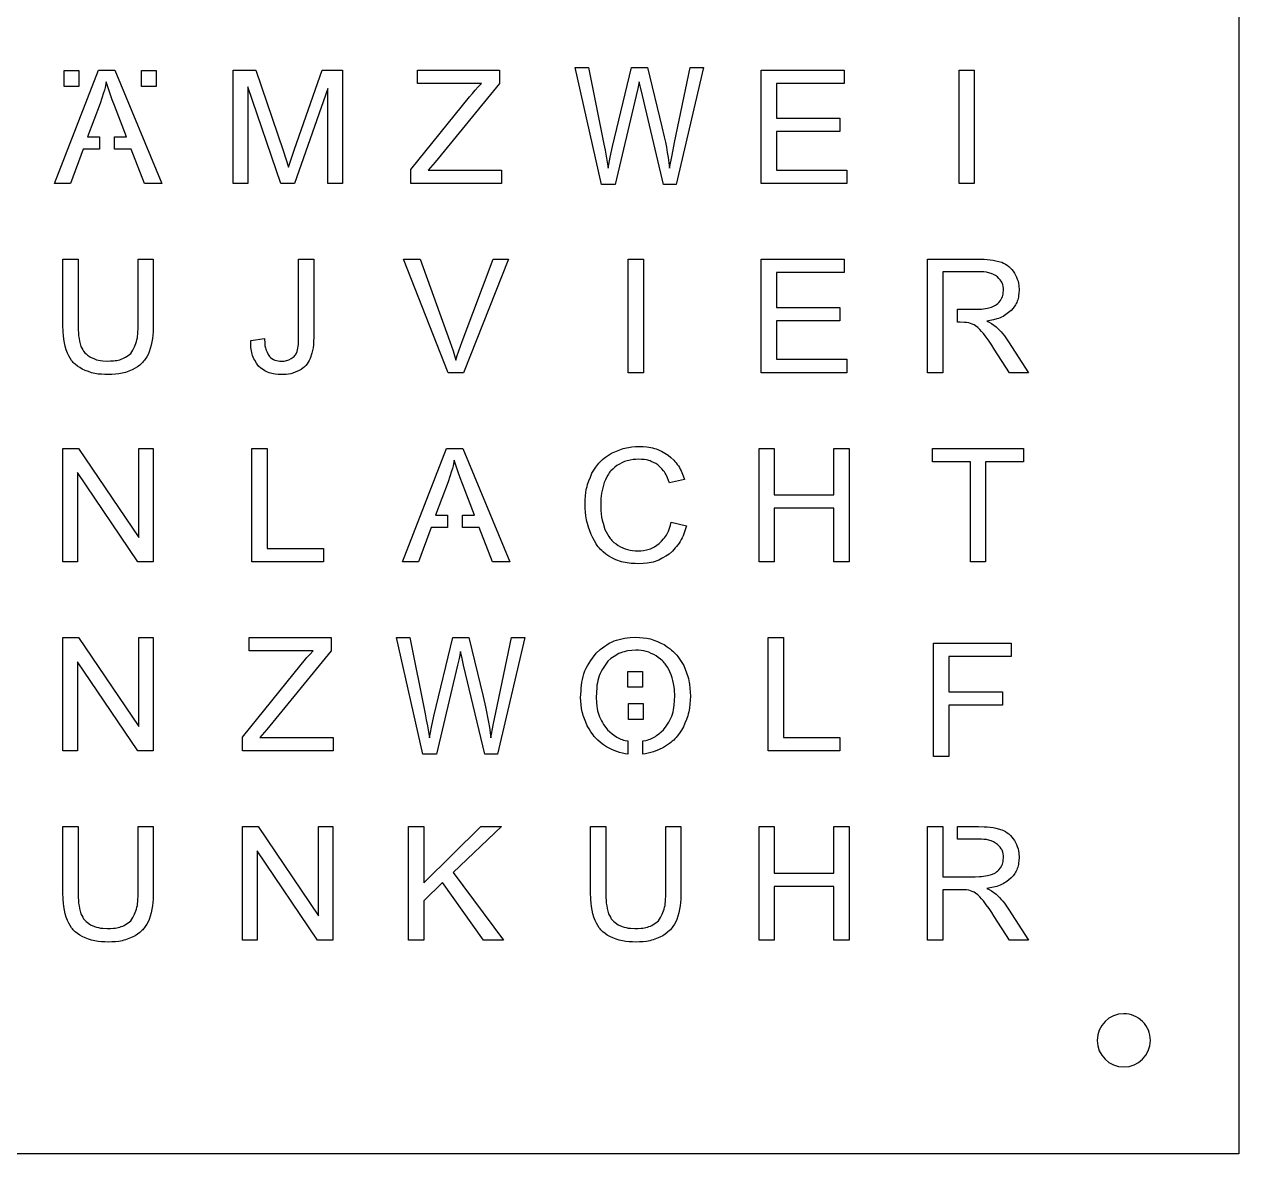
# Model space of a CAD drawing. Header units: millimetres. Extents: x 0 to 210, y 0 to 209.
# Drawn here: x 97.4 to 210.1, y -0.4 to 104.5 of the extents above; entities that cross this region are included whole.
import ezdxf

# ---------------------------------------------------------------- set-up
doc = ezdxf.new("R2010")
doc.units = ezdxf.units.MM
doc.layers.get('0').update_dxf_attribs({"linetype": 'CONTINUOUS'})

msp = doc.modelspace()

# ---------------------------------------------------------------- linework, layer by layer
at = {"color": 1}
for points in [[(0.188194, 209.369029), (210.099484, 209.369029), (210.099484, -0.405051), (0.188194, -0.405051)], [(154.17624, 97.87999), (152.20744, 89.61458), (150.95399, 89.61458), (148.4914, 100.46248), (149.75118, 100.46248), (151.16289, 93.3514), (151.16289, 93.3514), (151.27095, 92.79882), (151.3736, 92.24496), (151.4671, 91.68892), (151.5553, 91.13152), (151.5553, 91.13152), (151.76012, 92.13533), (151.97308, 93.13683), (153.7393, 100.4625), (155.22078, 100.4625), (156.5502, 94.97195), (156.5502, 94.97195), (156.76843, 94.02149), (156.8713, 93.54469), (156.9666, 93.06586), (157.0525, 92.58473), (157.1301, 92.10153), (157.27191, 91.13156), (157.27191, 91.13156), (157.49143, 92.31487), (157.73398, 93.49206), (159.19001, 100.46253), (160.42457, 100.46253), (157.87969, 89.61458), (156.69588, 89.61458), (154.73974, 97.87999), (154.73974, 97.87999), (154.58921, 98.51483), (154.44852, 99.15264), (154.44852, 99.15264), (154.31914, 98.51416)], [(104.34236, 92.88296), (102.82256, 92.88296), (101.65298, 89.69119), (100.1565, 89.69119), (104.2464, 100.22981), (105.76468, 100.22981), (110.12336, 89.69119), (108.51792, 89.69119), (107.27569, 92.88296), (105.72683, 92.88296), (105.72683, 94.01877), (106.83982, 94.01877), (105.72836, 96.93739), (105.72836, 96.93739), (105.52473, 97.47882), (105.32858, 98.02274), (105.14601, 98.57118), (104.97284, 99.12278), (104.97284, 99.12278), (104.85672, 98.61198), (104.79362, 98.35787), (104.72572, 98.1053), (104.56982, 97.60554), (104.39918, 97.1099), (103.2296, 94.01875), (104.3426, 94.01875)], [(102.41751, 100.17632), (102.41751, 98.70264), (101.05179, 98.70264), (101.05179, 100.17632)], [(109.60964, 100.17632), (109.60964, 98.70264), (108.24391, 98.70264), (108.24391, 100.17632)], [(118.09814, 98.66267), (118.09814, 89.69119), (116.73968, 89.69119), (116.73968, 100.22981), (118.86091, 100.22981), (121.38169, 92.76794), (121.38169, 92.76794), (121.64004, 91.9893), (121.89019, 91.20807), (121.89019, 91.20807), (122.16835, 92.05439), (122.45683, 92.89735), (125.00666, 100.22981), (126.90269, 100.22981), (126.90269, 89.69119), (125.54424, 89.69119), (125.54424, 98.51172), (122.44957, 89.69119), (121.17828, 89.69119)], [(141.65388, 90.93483), (141.65388, 89.69119), (133.23434, 89.69119), (133.23434, 90.98515), (138.68997, 97.73533), (138.68997, 97.73533), (138.95574, 98.05693), (139.22691, 98.37391), (139.50753, 98.68264), (139.79417, 98.98619), (133.85183, 98.98619), (133.85183, 100.22981), (141.47953, 100.22981), (141.47953, 98.98617), (135.50086, 91.67526), (134.85432, 90.93483)], [(173.72196, 90.93483), (173.72196, 89.69119), (165.77462, 89.69119), (165.77462, 100.22981), (173.47497, 100.22981), (173.47497, 98.98617), (167.18393, 98.98617), (167.18393, 95.75844), (173.07542, 95.75844), (173.07542, 94.52199), (167.18393, 94.52199), (167.18393, 90.93483)], [(185.5467, 100.22981), (185.5467, 89.69119), (184.13739, 89.69119), (184.13739, 100.22981)], [(107.25753, 73.9024), (107.25753, 73.9024), (107.43273, 74.2119), (107.59416, 74.52524), (107.66496, 74.6845), (107.72806, 74.84616), (107.78046, 75.0107), (107.82216, 75.17812), (107.85516, 75.34813), (107.87936, 75.52045), (107.89686, 75.69469), (107.90846, 75.87055), (107.91846, 76.22584), (107.91923, 76.58372), (107.91923, 82.66537), (109.32854, 82.66537), (109.32854, 76.57653), (109.32854, 76.57653), (109.31304, 75.93431), (109.29364, 75.61502), (109.25964, 75.29784), (109.20724, 74.98354), (109.13644, 74.67193), (109.05394, 74.36215), (108.96564, 74.05332), (108.96564, 74.05332), (108.84943, 73.82341), (108.727, 73.59868), (108.59215, 73.38431), (108.51845, 73.28265), (108.43895, 73.18555), (108.35355, 73.09335), (108.26335, 73.00505), (108.0702, 72.83945), (107.86532, 72.68364), (107.65461, 72.53283), (107.65461, 72.53283), (107.36009, 72.39459), (107.06334, 72.26519), (106.76202, 72.15345), (106.60904, 72.10735), (106.45411, 72.06795), (106.29725, 72.03625), (106.13883, 72.01125), (105.81792, 71.97765), (105.49323, 71.95845), (105.1666, 71.94695), (105.1666, 71.94695), (104.8486, 71.95755), (104.53206, 71.97385), (104.21842, 72.00365), (104.06311, 72.02575), (103.90906, 72.05355), (103.75646, 72.08715), (103.60542, 72.12745), (103.30692, 72.22475), (103.01181, 72.33745), (102.71846, 72.45783), (102.71846, 72.45783), (102.50028, 72.59905), (102.28822, 72.74573), (102.08847, 72.90346), (101.99537, 72.98796), (101.90707, 73.07726), (101.82467, 73.17226), (101.74807, 73.27206), (101.60818, 73.48354), (101.48071, 73.70626), (101.35945, 73.93454), (101.35945, 73.93454), (101.26005, 74.2569), (101.16695, 74.58032), (101.08745, 74.90594), (101.02825, 75.23483), (100.99045, 75.56718), (100.96815, 75.90211), (100.95165, 76.57631), (100.95165, 82.66514), (102.36095, 82.66514), (102.36095, 76.5835), (102.36095, 76.5835), (102.36795, 76.06952), (102.38055, 75.81379), (102.40385, 75.55949), (102.44075, 75.3072), (102.49215, 75.05694), (102.62001, 74.55986), (102.62001, 74.55986), (102.77969, 74.25564), (102.86989, 74.1127), (102.97301, 73.98071), (103.09165, 73.86215), (103.22281, 73.75444), (103.50608, 73.55707), (103.50608, 73.55707), (103.87346, 73.39992), (104.0601, 73.33372), (104.25034, 73.28192), (104.44465, 73.24732), (104.64216, 73.22622), (105.04252, 73.20512), (105.04252, 73.20512), (105.34723, 73.21312), (105.64864, 73.23042), (105.79707, 73.24582), (105.94345, 73.26692), (106.08742, 73.29472), (106.22857, 73.33122), (106.36642, 73.37632), (106.50068, 73.43202), (106.63174, 73.49632), (106.76018, 73.56832), (107.01124, 73.72911)], [(121.24117, 71.94708), (121.24117, 71.94708), (120.94032, 71.96528), (120.64344, 71.99308), (120.49773, 72.01418), (120.35451, 72.04108), (120.21426, 72.07568), (120.07749, 72.11888), (119.94466, 72.17168), (119.8158, 72.23508), (119.69036, 72.30708), (119.56777, 72.38578), (119.32886, 72.55963), (119.09451, 72.74501), (119.09451, 72.74501), (118.91698, 73.01361), (118.75157, 73.28605), (118.67717, 73.42496), (118.61047, 73.56627), (118.55277, 73.71046), (118.50547, 73.85791), (118.46807, 74.00853), (118.43927, 74.16184), (118.41797, 74.31755), (118.40277, 74.47518), (118.38597, 74.79475), (118.37897, 75.1175), (119.65025, 75.29001), (119.65025, 75.29001), (119.67655, 74.84995), (119.70315, 74.63396), (119.74575, 74.42286), (119.77475, 74.31966), (119.80975, 74.21829), (119.89615, 74.02043), (119.99812, 73.82729), (120.10784, 73.63654), (120.10784, 73.63654), (120.22956, 73.53516), (120.35379, 73.44016), (120.48306, 73.35666), (120.61985, 73.29136), (120.76535, 73.24716), (120.91771, 73.21936), (121.07463, 73.20206), (121.23384, 73.19056), (121.23384, 73.19056), (121.47485, 73.20686), (121.59333, 73.22226), (121.7094, 73.24626), (121.82239, 73.28176), (121.93277, 73.32686), (122.14915, 73.43236), (122.14915, 73.43236), (122.32138, 73.56455), (122.40078, 73.63555), (122.47208, 73.71335), (122.53348, 73.79875), (122.58668, 73.89095), (122.67938, 74.08602), (122.67938, 74.08602), (122.75228, 74.41136), (122.78148, 74.57494), (122.80228, 74.73948), (122.81498, 74.90507), (122.82198, 75.07134), (122.82498, 75.40513), (122.82498, 82.66544), (124.23456, 82.66544), (124.23456, 75.48393), (124.23456, 75.48393), (124.22226, 74.96026), (124.20536, 74.70021), (124.17556, 74.44236), (124.12876, 74.18729), (124.06556, 73.93501), (123.91128, 73.43514), (123.91128, 73.43514), (123.81808, 73.26523), (123.72038, 73.09934), (123.61382, 72.94152), (123.49393, 72.7957), (123.35776, 72.66467), (123.20825, 72.54572), (123.04985, 72.43485), (122.887, 72.328), (122.887, 72.328), (122.49313, 72.16058), (122.29312, 72.08958), (122.0894, 72.03388), (121.88141, 71.99548), (121.67001, 71.97148)], [(142.31495, 82.66543), (138.14513, 72.1268), (136.6995, 72.1268), (132.57328, 82.66543), (134.09882, 82.66543), (136.86658, 75.00946), (136.86658, 75.00946), (137.01749, 74.5816), (137.16253, 74.15191), (137.29742, 73.71906), (137.42595, 73.28419), (137.42595, 73.28419), (137.55701, 73.71954), (137.69488, 74.15268), (137.844, 74.58218), (137.99985, 75.00946), (140.87658, 82.66543)], [(154.83002, 82.66543), (154.83002, 72.1268), (153.42071, 72.1268), (153.42071, 82.66543)], [(173.72196, 73.37044), (173.72196, 72.1268), (165.77462, 72.1268), (165.77462, 82.66543), (173.47497, 82.66543), (173.47497, 81.42179), (167.18393, 81.42179), (167.18393, 78.19406), (173.07542, 78.19406), (173.07542, 76.95761), (167.18393, 76.95761), (167.18393, 73.37044)], [(182.61683, 81.50086), (182.61683, 72.1268), (181.20752, 72.1268), (181.20752, 82.66543), (185.92944, 82.66543), (185.92944, 82.66543), (186.47971, 82.65643), (186.75344, 82.64203), (187.02547, 82.61613), (187.29528, 82.57483), (187.56286, 82.51913), (188.09425, 82.38138), (188.09425, 82.38138), (188.27384, 82.29308), (188.44934, 82.19998), (188.61668, 82.09707), (188.77177, 81.97995), (188.91218, 81.84575), (189.0408, 81.69782), (189.16155, 81.54076), (189.27837, 81.3791), (189.27837, 81.3791), (189.46681, 81.00327), (189.54771, 80.81166), (189.61261, 80.61573), (189.65821, 80.41442), (189.68811, 80.20879), (189.72161, 79.79043), (189.72161, 79.79043), (189.69911, 79.52759), (189.66791, 79.26811), (189.64631, 79.14062), (189.61921, 79.01525), (189.58551, 78.89237), (189.54421, 78.77247), (189.49441, 78.65583), (189.43671, 78.54217), (189.37231, 78.4311), (189.30221, 78.32224), (189.14959, 78.10932), (188.98795, 77.89985), (188.98795, 77.89985), (188.73794, 77.70545), (188.48335, 77.52094), (188.35291, 77.43554), (188.21961, 77.35584), (188.08288, 77.28384), (187.94222, 77.22044), (187.79782, 77.16574), (187.65014, 77.11774), (187.34682, 77.03904), (187.036, 76.97664), (186.72143, 76.92194), (186.72143, 76.92194), (186.94621, 76.80991), (187.16477, 76.68818), (187.37198, 76.54879), (187.57137, 76.39721), (187.57137, 76.39721), (187.89475, 76.07226), (188.05096, 75.90522), (188.20061, 75.73281), (188.34266, 75.55416), (188.47875, 75.37061), (188.74096, 74.99535), (190.59341, 72.12706), (188.82087, 72.12706), (187.41156, 74.31962), (187.41156, 74.31962), (187.168, 74.68998), (186.9191, 75.05669), (186.66032, 75.41658), (186.39453, 75.77168), (186.39453, 75.77168), (186.23413, 75.96656), (186.06448, 76.15212), (185.97338, 76.23852), (185.87778, 76.32012), (185.67899, 76.47602), (185.67899, 76.47602), (185.5263, 76.56432), (185.36931, 76.64302), (185.20496, 76.70442), (185.03608, 76.75622), (185.03608, 76.75622), (184.84091, 76.78212), (184.64512, 76.79942), (184.25151, 76.80642), (184.00147, 76.80642), (184.00147, 78.01419), (185.64618, 78.01419), (185.64618, 78.01419), (186.02998, 78.02219), (186.22094, 78.03279), (186.41075, 78.05099), (186.59906, 78.07979), (186.78592, 78.11819), (187.1572, 78.21229), (187.1572, 78.21229), (187.40092, 78.32384), (187.51665, 78.38724), (187.62503, 78.46024), (187.72423, 78.54474), (187.81563, 78.63884), (187.98541, 78.84428), (187.98541, 78.84428), (188.10453, 79.06642), (188.15583, 79.17989), (188.19733, 79.29624), (188.22673, 79.41614), (188.24623, 79.53892), (188.26863, 79.78938), (188.26863, 79.78938), (188.25113, 79.96544), (188.22713, 80.13871), (188.19013, 80.30623), (188.16483, 80.38683), (188.13383, 80.46553), (188.09653, 80.54133), (188.05343, 80.61433), (187.95331, 80.75411), (187.83999, 80.88812), (187.72008, 81.01925), (187.72008, 81.01925), (187.52174, 81.13839), (187.32083, 81.24917), (187.11479, 81.34327), (187.00904, 81.38167), (186.90115, 81.41337), (186.79127, 81.43837), (186.67966, 81.45757), (186.45224, 81.48257), (186.22087, 81.49507), (185.9875, 81.50107)], [(102.29589, 62.8438), (102.29589, 54.56242), (100.9447, 54.56242), (100.9447, 65.10104), (102.39033, 65.10104), (107.98397, 56.82686), (107.98397, 65.10104), (109.33517, 65.10104), (109.33517, 54.56242), (107.88954, 54.56242)], [(125.14832, 55.80606), (125.14832, 54.56242), (118.49406, 54.56242), (118.49406, 65.10104), (119.90337, 65.10104), (119.90337, 55.80606)], [(136.64654, 57.7542), (135.12674, 57.7542), (133.95716, 54.56242), (132.46068, 54.56242), (136.55058, 65.10104), (138.06886, 65.10104), (142.42755, 54.56242), (140.82209, 54.56242), (139.57987, 57.7542), (138.03101, 57.7542), (138.03101, 58.89002), (139.144, 58.89002), (138.03253, 61.80862), (138.03253, 61.80862), (137.82894, 62.35005), (137.63278, 62.89398), (137.45023, 63.44241), (137.27703, 63.99402), (137.27703, 63.99402), (137.16087, 63.48321), (137.09807, 63.2291), (137.02967, 62.97653), (136.87376, 62.47677), (136.70308, 61.98113), (135.5335, 58.89), (136.6465, 58.89)], [(154.30698, 55.57602), (154.30698, 55.57602), (154.58035, 55.59522), (154.85088, 55.62302), (155.11569, 55.66722), (155.24508, 55.69792), (155.37196, 55.73532), (155.49606, 55.78142), (155.61752, 55.83422), (155.85403, 55.95901), (156.08451, 56.101), (156.31198, 56.25162), (156.31198, 56.25162), (156.51518, 56.46646), (156.70976, 56.6861), (156.80116, 56.79928), (156.88716, 56.91544), (156.96666, 57.03515), (157.03866, 57.15909), (157.10316, 57.28715), (157.16116, 57.41895), (157.26116, 57.69139), (157.34606, 57.97219), (157.42346, 58.25721), (158.83277, 57.90499), (158.83277, 57.90499), (158.71302, 57.52906), (158.58346, 57.15909), (158.51196, 56.97823), (158.43436, 56.80111), (158.34936, 56.62841), (158.25576, 56.46099), (158.15244, 56.29942), (158.03959, 56.14371), (157.91855, 55.9929), (157.79069, 55.84631), (157.51996, 55.56226), (157.2383, 55.28482), (157.2383, 55.28482), (156.9163, 55.08255), (156.59039, 54.892), (156.42476, 54.8046), (156.25668, 54.7249), (156.08567, 54.6539), (155.91124, 54.5934), (155.73323, 54.5435), (155.55202, 54.5032), (155.36808, 54.4706), (155.18186, 54.4447), (154.80441, 54.4082), (154.4233, 54.3832), (154.4233, 54.3832), (154.05414, 54.3976), (153.6873, 54.4206), (153.3251, 54.4619), (153.14647, 54.4917), (152.96987, 54.5291), (152.79559, 54.5752), (152.62365, 54.6299), (152.45375, 54.6923), (152.28553, 54.7614), (151.95284, 54.91365), (151.62285, 55.07608), (151.62285, 55.07608), (151.3604, 55.28104), (151.10542, 55.49194), (150.98306, 55.60157), (150.86537, 55.71495), (150.75327, 55.83283), (150.64771, 55.956), (150.54901, 56.08473), (150.45651, 56.21846), (150.28634, 56.49791), (150.13022, 56.78869), (149.9811, 57.08513), (149.9811, 57.08513), (149.85733, 57.42774), (149.74044, 57.7717), (149.63732, 58.11845), (149.59312, 58.29326), (149.55492, 58.46923), (149.52322, 58.64644), (149.49732, 58.8248), (149.45972, 59.18441), (149.43562, 59.54661), (149.41812, 59.91015), (149.41812, 59.91015), (149.43462, 60.28311), (149.45892, 60.65433), (149.49882, 61.0221), (149.52702, 61.20411), (149.56202, 61.38468), (149.60482, 61.56353), (149.65512, 61.74064), (149.77375, 62.09094), (149.90949, 62.4374), (150.05377, 62.78193), (150.05377, 62.78193), (150.22717, 63.06493), (150.40725, 63.3416), (150.60069, 63.6055), (150.70451, 63.73068), (150.81417, 63.85029), (150.9303, 63.96376), (151.05239, 64.07147), (151.17961, 64.17429), (151.3111, 64.27309), (151.58345, 64.46172), (151.86262, 64.64383), (151.86262, 64.64383), (152.17016, 64.78361), (152.47967, 64.9156), (152.79312, 65.03214), (152.95194, 65.08204), (153.11247, 65.12524), (153.27486, 65.16074), (153.43894, 65.18954), (153.77115, 65.23174), (154.10719, 65.25864), (154.44514, 65.27884), (154.44514, 65.27884), (154.80604, 65.25774), (155.16384, 65.22704), (155.34061, 65.20494), (155.51545, 65.17614), (155.68798, 65.14064), (155.8578, 65.09644), (156.02457, 65.04264), (156.1884, 64.97934), (156.3497, 64.90734), (156.50889, 64.82864), (156.82263, 64.65709), (157.13301, 64.47479), (157.13301, 64.47479), (157.39343, 64.23864), (157.64463, 63.99634), (157.76388, 63.87096), (157.87738, 63.74175), (157.98394, 63.60793), (158.08244, 63.46883), (158.17244, 63.32406), (158.25494, 63.17431), (158.33094, 63.02023), (158.40144, 62.8625), (158.53069, 62.53928), (158.65129, 62.21029), (157.26378, 61.88678), (157.26378, 61.88678), (157.17608, 62.12639), (157.08278, 62.36236), (156.97817, 62.59102), (156.91987, 62.70142), (156.85657, 62.80865), (156.78767, 62.91223), (156.71297, 63.01203), (156.54935, 63.20249), (156.37229, 63.38421), (156.18853, 63.56162), (156.18853, 63.56162), (155.98384, 63.68133), (155.77692, 63.79393), (155.56553, 63.89213), (155.45746, 63.93343), (155.34744, 63.96893), (155.23542, 63.99773), (155.12164, 64.02073), (154.88979, 64.05333), (154.6539, 64.07253), (154.41599, 64.08593), (154.41599, 64.08593), (154.14209, 64.07153), (153.87034, 64.04943), (153.60287, 64.01293), (153.47141, 63.98703), (153.34184, 63.95533), (153.21438, 63.91593), (153.089, 63.86983), (152.84329, 63.76078), (152.60234, 63.63588), (152.36376, 63.50302), (152.36376, 63.50302), (152.17193, 63.34174), (151.98612, 63.17615), (151.81239, 63.00172), (151.73199, 62.90952), (151.65679, 62.81352), (151.58729, 62.71362), (151.52309, 62.60994), (151.40721, 62.39347), (151.30318, 62.16835), (151.20508, 61.93892), (151.20508, 61.93892), (151.06389, 61.44232), (151.00319, 61.19244), (150.95419, 60.94063), (150.91969, 60.68653), (150.89689, 60.4305), (150.87099, 59.91528), (150.87099, 59.91528), (150.89519, 59.31577), (150.91949, 59.01808), (150.95859, 58.72289), (151.01649, 58.43096), (151.09079, 58.14181), (151.26693, 57.56823), (151.26693, 57.56823), (151.37414, 57.34292), (151.48721, 57.12232), (151.61196, 56.91122), (151.68056, 56.81071), (151.75426, 56.71431), (151.83366, 56.62311), (151.91856, 56.53571), (152.10147, 56.37194), (152.29678, 56.21824), (152.49829, 56.06954), (152.49829, 56.06954), (152.71165, 55.96202), (152.92664, 55.86027), (153.14489, 55.77007), (153.36801, 55.69707), (153.5971, 55.64617), (153.83107, 55.61257), (154.06828, 55.59047)], [(166.98052, 59.52981), (166.98052, 54.56242), (165.57121, 54.56242), (165.57121, 65.10104), (166.98052, 65.10104), (166.98052, 60.77345), (172.51606, 60.77345), (172.51606, 65.10104), (173.92536, 65.10104), (173.92536, 54.56242), (172.51606, 54.56242), (172.51606, 59.52981)], [(186.59777, 63.8574), (186.59777, 54.56242), (185.18846, 54.56242), (185.18846, 63.8574), (181.67972, 63.8574), (181.67972, 65.10104), (190.12104, 65.10104), (190.12104, 63.8574)], [(102.29589, 45.27942), (102.29589, 36.99804), (100.9447, 36.99804), (100.9447, 47.53667), (102.39033, 47.53667), (107.98397, 39.26248), (107.98397, 47.53667), (109.33517, 47.53667), (109.33517, 36.99804), (107.88954, 36.99804)], [(126.03096, 38.24168), (126.03096, 36.99804), (117.61142, 36.99804), (117.61142, 38.29201), (123.06705, 45.04219), (123.06705, 45.04219), (123.33282, 45.36378), (123.60399, 45.68067), (123.88461, 45.9894), (124.17124, 46.29295), (118.2289, 46.29295), (118.2289, 47.53667), (125.85661, 47.53667), (125.85661, 46.29302), (119.87794, 38.98212), (119.2314, 38.24168)], [(137.58413, 44.96331), (135.61532, 36.69791), (134.36188, 36.69791), (131.89929, 47.54579), (133.15907, 47.54579), (134.57078, 40.43474), (134.57078, 40.43474), (134.67884, 39.88215), (134.78149, 39.32829), (134.87499, 38.77225), (134.96319, 38.21485), (134.96319, 38.21485), (135.16801, 39.21866), (135.38096, 40.22016), (137.14719, 47.54581), (138.62867, 47.54581), (139.95808, 42.05528), (139.95808, 42.05528), (140.17632, 41.1048), (140.27919, 40.628), (140.37449, 40.14917), (140.46029, 39.66805), (140.53789, 39.18484), (140.6797, 38.21488), (140.6797, 38.21488), (140.89921, 39.39821), (141.14177, 40.57539), (142.59779, 47.54584), (143.83236, 47.54584), (141.28748, 36.69792), (140.10367, 36.69792), (138.14753, 44.96331), (138.14753, 44.96331), (137.997, 45.59814), (137.85631, 46.23595), (137.85631, 46.23595), (137.72693, 45.59747)], [(154.78725, 36.7113), (154.78725, 37.92832), (154.78725, 37.92832), (155.06222, 37.97922), (155.19655, 38.01182), (155.32834, 38.05022), (155.45727, 38.09532), (155.58304, 38.14712), (155.70553, 38.20662), (155.82506, 38.27282), (155.94193, 38.34582), (156.0565, 38.42362), (156.28003, 38.59238), (156.49828, 38.77334), (156.71388, 38.96034), (156.71388, 38.96034), (156.95611, 39.31457), (157.0724, 39.49332), (157.18291, 39.67399), (157.2857, 39.85735), (157.3788, 40.04397), (157.4604, 40.23443), (157.5287, 40.4294), (157.5839, 40.62879), (157.6276, 40.83201), (157.6616, 41.0386), (157.6874, 41.24797), (157.7211, 41.67267), (157.7418, 42.10178), (157.7418, 42.10178), (157.7143, 42.67969), (157.687, 42.96595), (157.6434, 43.24905), (157.5791, 43.52802), (157.4968, 43.80344), (157.4025, 44.07646), (157.30221, 44.34832), (157.30221, 44.34832), (157.18252, 44.56921), (157.05765, 44.78569), (156.92241, 44.99333), (156.84931, 45.09253), (156.77171, 45.18753), (156.68901, 45.27873), (156.60161, 45.36613), (156.41548, 45.53058), (156.21864, 45.6859), (156.01644, 45.83662), (156.01644, 45.83662), (155.79331, 45.95268), (155.56832, 46.06231), (155.33965, 46.15911), (155.22335, 46.20041), (155.10544, 46.23591), (154.86455, 46.28971), (154.61828, 46.32521), (154.36842, 46.34821), (154.11677, 46.36451), (154.11677, 46.36451), (153.7571, 46.33091), (153.40224, 46.28581), (153.22813, 46.25511), (153.05702, 46.21671), (152.88954, 46.16971), (152.72626, 46.11211), (152.5676, 46.04301), (152.41317, 45.96331), (152.26236, 45.87501), (152.11456, 45.77881), (151.82562, 45.57002), (151.5415, 45.34922), (151.5415, 45.34922), (151.27391, 44.96984), (151.14598, 44.77813), (151.02506, 44.58402), (150.91352, 44.38675), (150.81372, 44.18544), (150.72792, 43.97943), (150.65782, 43.76804), (150.60202, 43.55176), (150.55872, 43.33125), (150.52622, 43.10709), (150.50272, 42.87987), (150.47552, 42.4186), (150.46272, 41.95243), (150.46272, 41.95243), (150.48642, 41.54002), (150.52302, 41.13222), (150.55022, 40.9314), (150.58552, 40.73345), (150.63052, 40.53896), (150.68682, 40.3484), (150.75602, 40.16236), (150.83802, 39.98082), (150.93112, 39.80323), (151.03344, 39.6289), (151.14313, 39.45716), (151.25837, 39.28733), (151.49807, 38.95105), (151.49807, 38.95105), (151.71179, 38.76731), (151.92804, 38.58943), (152.14939, 38.42326), (152.37837, 38.27475), (152.49652, 38.20855), (152.61753, 38.14905), (152.74169, 38.09725), (152.86896, 38.05215), (152.99903, 38.01375), (153.13159, 37.98115), (153.40289, 37.93025), (153.40289, 36.71122), (153.40289, 36.71122), (153.14045, 36.74482), (152.88169, 36.79092), (152.62762, 36.85432), (152.37865, 36.93592), (152.13393, 37.03322), (151.89236, 37.14199), (151.41453, 37.37872), (151.41453, 37.37872), (151.13703, 37.57638), (150.86634, 37.78018), (150.60924, 37.99608), (150.48792, 38.11051), (150.37255, 38.23032), (150.26367, 38.35588), (150.16073, 38.48682), (149.96926, 38.76157), (149.79134, 39.04841), (149.6202, 39.3413), (149.6202, 39.3413), (149.48779, 39.65742), (149.36255, 39.97518), (149.25165, 40.29619), (149.20385, 40.45843), (149.16235, 40.62211), (149.12765, 40.78732), (149.09925, 40.95397), (149.05765, 41.29073), (149.03025, 41.63076), (149.01005, 41.97241), (149.01005, 41.97241), (149.04195, 42.53775), (149.06345, 42.81844), (149.09165, 43.09674), (149.12885, 43.37187), (149.17715, 43.64307), (149.23885, 43.90956), (149.31615, 44.17048), (149.41125, 44.42506), (149.5241, 44.67341), (149.6523, 44.91629), (149.79329, 45.15465), (149.94453, 45.38936), (150.10345, 45.62139), (150.43409, 46.08084), (150.43409, 46.08084), (150.83329, 46.4104), (151.03535, 46.56937), (151.24033, 46.72134), (151.44922, 46.86389), (151.663, 46.99483), (151.88265, 47.11176), (152.10915, 47.21227), (152.34293, 47.29577), (152.58324, 47.36297), (152.82914, 47.41667), (153.0797, 47.45987), (153.33399, 47.49447), (153.59107, 47.52227), (154.1099, 47.56647), (154.1099, 47.56647), (154.46009, 47.54537), (154.80803, 47.51557), (155.15146, 47.46947), (155.32079, 47.43777), (155.48815, 47.39837), (155.65332, 47.35137), (155.81645, 47.29667), (156.13776, 47.1687), (156.4544, 47.02346), (156.76871, 46.86957), (156.76871, 46.86957), (157.04786, 46.67518), (157.32016, 46.47454), (157.4516, 46.3699), (157.57875, 46.26143), (157.70076, 46.14824), (157.81677, 46.02959), (157.92626, 45.90499), (158.0298, 45.775), (158.22249, 45.50189), (158.4016, 45.21649), (158.57394, 44.92485), (158.57394, 44.92485), (158.71312, 44.58473), (158.84426, 44.24288), (158.95932, 43.89748), (159.00832, 43.72295), (159.05022, 43.5468), (159.08472, 43.3691), (159.11262, 43.18997), (159.15262, 42.82816), (159.17752, 42.46298), (159.19492, 42.09617), (159.19492, 42.09617), (159.17642, 41.72331), (159.15002, 41.35219), (159.10782, 40.98471), (159.07832, 40.80289), (159.04192, 40.6226), (158.99782, 40.44405), (158.94632, 40.26722), (158.82535, 39.91759), (158.68756, 39.57181), (158.54135, 39.22794), (158.54135, 39.22794), (158.36406, 38.93688), (158.17991, 38.65234), (158.08311, 38.51458), (157.98202, 38.38086), (157.87577, 38.25203), (157.76352, 38.12896), (157.64462, 38.01223), (157.51954, 37.90135), (157.38918, 37.79546), (157.25441, 37.6938), (156.97518, 37.49969), (156.6889, 37.31221), (156.6889, 37.31221), (156.22883, 37.10322), (155.99674, 37.00672), (155.76216, 36.92032), (155.52428, 36.84642), (155.28235, 36.78782), (155.03656, 36.74462)], [(173.07542, 38.24168), (173.07542, 36.99804), (166.42116, 36.99804), (166.42116, 47.53667), (167.83047, 47.53667), (167.83047, 38.24168)], [(183.18823, 41.25654), (183.18823, 36.46887), (181.77893, 36.46887), (181.77893, 47.0075), (188.9635, 47.0075), (188.9635, 45.76386), (183.18823, 45.76386), (183.18823, 42.50018), (188.1862, 42.50018), (188.1862, 41.25654)], [(154.74868, 44.39198), (154.74868, 42.9183), (153.38295, 42.9183), (153.38295, 44.39198)], [(154.80685, 41.40469), (154.80685, 39.931), (153.44113, 39.931), (153.44113, 41.40469)], [(107.25753, 21.20926), (107.25753, 21.20926), (107.43273, 21.51876), (107.59416, 21.83209), (107.66496, 21.99135), (107.72806, 22.15301), (107.78046, 22.31755), (107.82216, 22.48498), (107.85516, 22.65499), (107.87936, 22.8273), (107.89686, 23.00154), (107.90846, 23.17741), (107.91846, 23.5327), (107.91923, 23.89058), (107.91923, 29.97222), (109.32854, 29.97222), (109.32854, 23.88339), (109.32854, 23.88339), (109.31304, 23.24116), (109.29364, 22.92187), (109.25964, 22.60469), (109.20724, 22.2904), (109.13644, 21.97879), (109.05394, 21.669), (108.96564, 21.36018), (108.96564, 21.36018), (108.84943, 21.13026), (108.727, 20.90553), (108.59215, 20.69117), (108.51845, 20.58951), (108.43895, 20.49241), (108.35355, 20.40021), (108.26335, 20.31191), (108.0702, 20.14631), (107.86532, 19.99051), (107.65461, 19.8397), (107.65461, 19.8397), (107.36009, 19.70146), (107.06334, 19.57205), (106.76202, 19.46031), (106.60904, 19.41421), (106.45411, 19.37481), (106.29725, 19.34311), (106.13883, 19.31811), (105.81792, 19.28451), (105.49323, 19.26531), (105.1666, 19.25381), (105.1666, 19.25381), (104.8486, 19.26441), (104.53206, 19.28071), (104.21842, 19.31051), (104.06311, 19.33261), (103.90906, 19.36041), (103.75646, 19.39401), (103.60542, 19.43431), (103.30692, 19.53161), (103.01181, 19.64432), (102.71846, 19.7647), (102.71846, 19.7647), (102.50028, 19.90591), (102.28822, 20.0526), (102.08847, 20.21032), (101.99537, 20.29482), (101.90707, 20.38412), (101.82467, 20.47912), (101.74807, 20.57892), (101.60818, 20.79041), (101.48071, 21.01312), (101.35945, 21.2414), (101.35945, 21.2414), (101.26005, 21.56376), (101.16695, 21.88718), (101.08745, 22.21281), (101.02825, 22.5417), (100.99045, 22.87404), (100.96815, 23.20898), (100.95165, 23.88317), (100.95165, 29.972), (102.36095, 29.972), (102.36095, 23.89036), (102.36095, 23.89036), (102.36795, 23.37639), (102.38055, 23.12065), (102.40385, 22.86635), (102.44075, 22.61407), (102.49215, 22.3638), (102.62001, 21.86672), (102.62001, 21.86672), (102.77969, 21.56251), (102.86989, 21.41957), (102.97301, 21.28757), (103.09165, 21.16901), (103.22281, 21.0613), (103.50608, 20.86393), (103.50608, 20.86393), (103.87346, 20.70678), (104.0601, 20.64058), (104.25034, 20.58878), (104.44465, 20.55418), (104.64216, 20.53308), (105.04252, 20.51198), (105.04252, 20.51198), (105.34723, 20.51998), (105.64864, 20.53728), (105.79707, 20.55268), (105.94345, 20.57378), (106.08742, 20.60158), (106.22857, 20.63808), (106.36642, 20.68318), (106.50068, 20.73888), (106.63174, 20.80318), (106.76018, 20.87518), (107.01124, 21.03598)], [(118.97714, 27.71503), (118.97714, 19.43365), (117.62595, 19.43365), (117.62595, 29.97229), (119.07158, 29.97229), (124.66523, 21.6981), (124.66523, 29.97229), (126.01643, 29.97229), (126.01643, 19.43365), (124.5708, 19.43365)], [(134.45114, 23.08551), (134.45114, 19.43365), (133.04183, 19.43365), (133.04183, 29.97229), (134.45114, 29.97229), (134.45114, 24.7461), (139.73969, 29.97229), (141.65025, 29.97229), (137.18259, 25.7022), (141.84639, 19.43365), (139.98668, 19.43365), (136.19462, 24.76767)], [(156.24296, 21.20926), (156.24296, 21.20926), (156.41817, 21.51876), (156.57958, 21.83209), (156.65078, 21.99135), (156.71338, 22.15301), (156.76568, 22.31755), (156.80748, 22.48498), (156.83998, 22.65499), (156.86428, 22.8273), (156.88168, 23.00154), (156.89308, 23.17741), (156.90318, 23.5327), (156.90395, 23.89058), (156.90395, 29.97229), (158.31332, 29.97229), (158.31332, 23.88345), (158.31332, 23.88345), (158.29802, 23.24123), (158.27842, 22.92194), (158.24452, 22.60476), (158.19182, 22.29046), (158.12132, 21.97886), (158.03872, 21.66907), (157.95012, 21.36024), (157.95012, 21.36024), (157.83387, 21.13033), (157.71141, 20.9056), (157.57656, 20.69123), (157.50256, 20.58957), (157.42316, 20.49247), (157.33796, 20.40027), (157.24766, 20.31197), (157.05453, 20.14637), (156.84966, 19.99057), (156.63892, 19.83975), (156.63892, 19.83975), (156.34436, 19.70152), (156.04757, 19.57211), (155.7463, 19.46037), (155.5933, 19.41427), (155.43836, 19.37487), (155.28155, 19.34317), (155.12308, 19.31817), (154.80214, 19.28457), (154.47743, 19.26537), (154.15084, 19.25387), (154.15084, 19.25387), (153.83281, 19.26447), (153.51624, 19.28077), (153.20257, 19.31057), (153.04729, 19.33267), (152.89328, 19.36047), (152.74071, 19.39407), (152.58963, 19.43437), (152.29112, 19.53167), (151.99605, 19.64437), (151.7027, 19.76475), (151.7027, 19.76475), (151.4845, 19.90597), (151.27245, 20.05265), (151.07271, 20.21038), (150.97941, 20.29488), (150.89141, 20.38418), (150.80941, 20.47918), (150.73291, 20.57898), (150.59301, 20.79046), (150.46555, 21.01318), (150.34433, 21.24146), (150.34433, 21.24146), (150.24483, 21.56382), (150.15223, 21.88724), (150.07313, 22.21286), (150.01413, 22.54175), (149.97633, 22.8741), (149.95453, 23.20903), (149.93763, 23.88323), (149.93763, 29.97216), (151.34667, 29.97216), (151.34667, 23.89051), (151.34667, 23.89051), (151.35367, 23.37654), (151.36577, 23.1208), (151.38857, 22.8665), (151.42557, 22.61422), (151.47707, 22.36396), (151.60491, 21.86688), (151.60491, 21.86688), (151.76456, 21.56266), (151.85496, 21.41972), (151.95811, 21.28772), (152.07672, 21.16916), (152.20788, 21.06146), (152.49116, 20.86408), (152.49116, 20.86408), (152.85851, 20.70693), (153.04518, 20.64073), (153.23542, 20.58893), (153.42975, 20.55433), (153.62726, 20.53323), (154.0276, 20.51213), (154.0276, 20.51213), (154.33228, 20.52013), (154.6337, 20.53743), (154.78217, 20.55283), (154.9286, 20.57393), (155.07257, 20.60173), (155.21368, 20.63823), (155.35153, 20.68333), (155.48584, 20.73903), (155.61696, 20.80333), (155.74541, 20.87533), (155.99646, 21.03613)], [(166.98052, 24.40105), (166.98052, 19.43365), (165.57121, 19.43365), (165.57121, 29.97229), (166.98052, 29.97229), (166.98052, 25.64469), (172.51606, 25.64469), (172.51606, 29.97229), (173.92536, 29.97229), (173.92536, 19.43365), (172.51606, 19.43365), (172.51606, 24.40105)], [(184.0013, 29.97229), (185.92944, 29.97229), (185.92944, 29.97229), (186.47971, 29.96329), (186.75344, 29.94889), (187.02547, 29.92299), (187.29528, 29.88169), (187.56286, 29.82599), (188.09425, 29.68823), (188.09425, 29.68823), (188.27384, 29.59993), (188.44934, 29.50683), (188.61668, 29.40392), (188.77177, 29.28681), (188.91218, 29.1526), (189.0408, 29.00467), (189.16155, 28.84762), (189.27837, 28.68596), (189.27837, 28.68596), (189.46681, 28.31012), (189.54771, 28.11851), (189.61261, 27.92258), (189.65821, 27.72127), (189.68811, 27.51565), (189.72161, 27.09729), (189.72161, 27.09729), (189.69911, 26.83444), (189.66791, 26.57496), (189.64631, 26.44748), (189.61921, 26.3221), (189.58551, 26.19923), (189.54421, 26.07932), (189.49441, 25.96269), (189.43671, 25.84902), (189.37231, 25.73796), (189.30221, 25.62909), (189.14959, 25.41617), (188.98795, 25.2067), (188.98795, 25.2067), (188.73794, 25.01231), (188.48335, 24.8278), (188.35291, 24.7424), (188.21961, 24.6627), (188.08288, 24.5907), (187.94222, 24.5273), (187.79782, 24.4726), (187.65014, 24.4246), (187.34682, 24.3459), (187.036, 24.2835), (186.72143, 24.2288), (186.72143, 24.2288), (186.94621, 24.11677), (187.16477, 23.99505), (187.37198, 23.85566), (187.57137, 23.70408), (187.57137, 23.70408), (187.89475, 23.37912), (188.05096, 23.21209), (188.20061, 23.03968), (188.34266, 22.86102), (188.47875, 22.67747), (188.74096, 22.30222), (190.59341, 19.43393), (188.82087, 19.43393), (187.41156, 21.62648), (187.41156, 21.62648), (187.168, 21.99694), (186.9191, 22.36365), (186.66032, 22.72354), (186.39453, 23.07864), (186.39453, 23.07864), (186.23413, 23.27352), (186.06448, 23.45908), (185.97338, 23.54548), (185.87778, 23.62708), (185.67899, 23.78298), (185.67899, 23.78298), (185.5263, 23.87128), (185.36931, 23.94998), (185.20496, 24.01238), (185.03608, 24.06418), (185.03608, 24.06418), (184.84091, 24.09008), (184.64512, 24.10738), (184.25151, 24.11438), (182.617, 24.11438), (182.617, 19.43454), (181.20758, 19.43454), (181.20758, 29.97219), (182.61689, 29.97219), (182.61689, 25.3211), (185.64618, 25.3211), (185.64618, 25.3211), (186.02998, 25.3291), (186.22094, 25.3397), (186.41075, 25.3579), (186.59906, 25.3867), (186.78592, 25.4251), (187.1572, 25.5192), (187.1572, 25.5192), (187.40092, 25.63075), (187.51665, 25.69415), (187.62503, 25.76715), (187.72423, 25.85165), (187.81563, 25.94575), (187.98541, 26.15118), (187.98541, 26.15118), (188.10453, 26.37332), (188.15583, 26.48679), (188.19733, 26.60314), (188.22673, 26.72304), (188.24623, 26.84592), (188.26863, 27.09638), (188.26863, 27.09638), (188.25113, 27.27244), (188.22713, 27.44571), (188.19013, 27.61323), (188.16483, 27.69383), (188.13383, 27.77253), (188.09653, 27.84833), (188.05343, 27.92133), (187.95331, 28.06111), (187.83999, 28.19512), (187.72008, 28.32625), (187.72008, 28.32625), (187.52174, 28.44539), (187.32083, 28.55617), (187.11479, 28.65027), (187.00904, 28.68867), (186.90115, 28.72037), (186.79127, 28.74537), (186.67966, 28.76457), (186.45224, 28.78957), (186.22087, 28.80207), (185.9875, 28.80807), (184.00125, 28.80807)], [(199.43179, 12.590159)]]:
    msp.add_lwpolyline(points, close=True, dxfattribs=at)
for points in [[(199.43179, 12.590159), (198.069105, 12.590159), (196.964431, 11.485485), (196.964431, 10.1228)], [(201.176476, 11.867486), (200.713757, 12.330206), (200.086174, 12.590159), (199.43179, 12.590159)], [(201.899149, 10.1228), (201.899149, 10.777184), (201.639196, 11.404767), (201.176476, 11.867486)], [(196.964431, 10.1228), (196.964431, 8.760115), (198.069105, 7.655441), (199.43179, 7.655441)], [(199.43179, 7.655441), (200.794475, 7.655441), (201.899149, 8.760115), (201.899149, 10.1228)]]:
    msp.add_open_spline(points, degree=3, dxfattribs=at)

doc.saveas('drawing.dxf')
